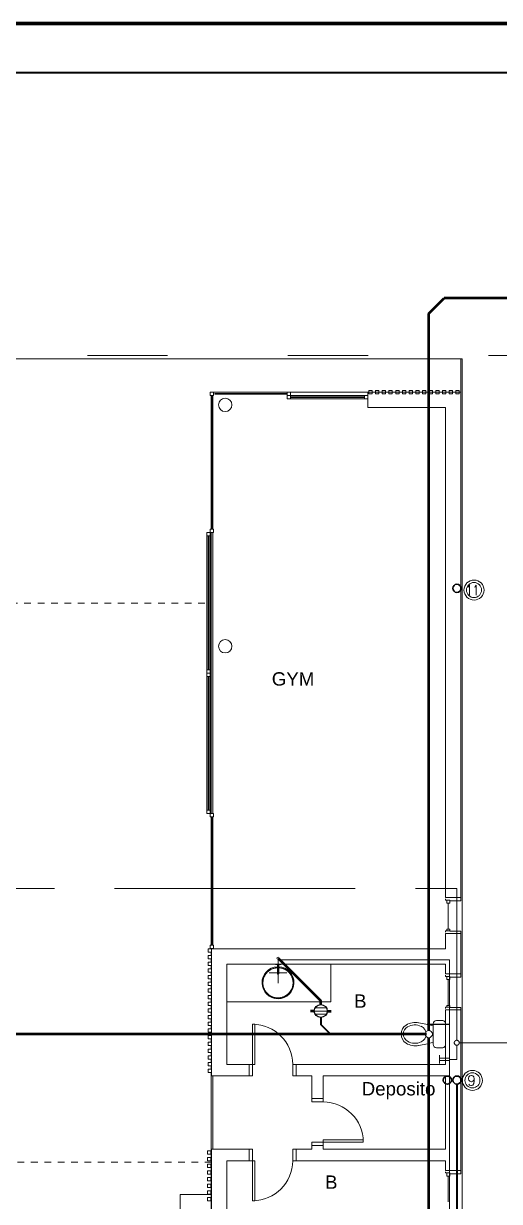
# Model space of a CAD drawing. Header units: millimetres. Extents: x 539 to 842, y -453 to -96.
# Drawn here: x 784.83 to 791.95, y -356.13 to -338.52 of the extents above; entities that cross this region are included whole.
import ezdxf

# ---------------------------------------------------------------- set-up
doc = ezdxf.new("R2010")
doc.units = ezdxf.units.MM
doc.header["$LTSCALE"] = 0.1
for name, pattern in [('ACAD_ISO02W100', [15, 12, -3]), ('ACAD_ISO03W100', [30, 12, -18]), ('CONTINUA', [0]), ('Dash', [0.006, 0.003, -0.003])]:
    doc.linetypes.add(name, pattern=pattern)
doc.layers.get('0').update_dxf_attribs({"lineweight": 5})
doc.layers.add('00-Agua Fria', color=5, linetype='ACAD_ISO02W100', lineweight=20)
doc.layers.add('A-WALL', color=7, linetype='Continuous', lineweight=5)
for name, color, linetype in [('00-Pluvial', 40, 'Continuous'), ('00-Secundario', 24, 'Continuous'), ('Textos', 7, 'Continuous')]:
    doc.layers.add(name, color=color, linetype=linetype)
doc.layers.add('00-Primario', color=7, linetype='Continuous', true_color=0xff2400)
doc.styles.add('Arial_2', font='arial.ttf', dxfattribs={"height": 0.2})
doc.styles.add('Romans', font='romans.shx')

# ---------------------------------------------------------------- blocks, each defined once
blk = doc.blocks.new('sum')
at = {"color": 8, "lineweight": 18}
for p, q in [((784.334, -371.354), (777.534, -371.354)), ((784.354, -371.354), (777.534, -371.354)), ((784.334, -371.854), (784.334, -371.354)), ((784.354, -388.392), (784.354, -371.354)), ((780.584, -371.854), (780.584, -371.904)), ((780.634, -371.854), (780.584, -371.854)), ((780.634, -371.854), (781.734, -371.854)), ((780.634, -371.904), (780.634, -371.854)), ((781.734, -371.874), (780.654, -371.874)), ((780.654, -371.874), (780.654, -371.884)), ((781.784, -371.854), (781.734, -371.854)), ((781.734, -371.854), (781.734, -371.904)), ((781.734, -371.884), (781.734, -371.874)), ((781.784, -371.854), (782.944, -371.854)), ((781.784, -371.904), (781.784, -371.854)), ((784.334, -371.854), (782.944, -371.854)), ((782.944, -371.854), (782.944, -372.084)), ((784.334, -379.413), (784.334, -371.854)), ((780.584, -371.904), (780.634, -371.904)), ((780.599, -371.904), (780.599, -373.904)), ((780.604, -371.904), (780.604, -373.059)), ((780.614, -371.904), (780.604, -371.904)), ((780.614, -373.059), (780.614, -371.904)), ((780.624, -373.904), (780.624, -371.904)), ((780.654, -371.884), (781.734, -371.884)), ((781.734, -371.904), (781.784, -371.904)), ((781.784, -371.904), (782.894, -371.904)), ((782.894, -371.924), (781.784, -371.924)), ((781.784, -371.924), (781.784, -371.934)), ((781.784, -371.934), (782.894, -371.934)), ((781.784, -371.954), (782.894, -371.954)), ((782.944, -371.904), (782.894, -371.904)), ((782.894, -371.904), (782.894, -371.954)), ((782.894, -371.934), (782.894, -371.924)), ((782.894, -371.954), (782.944, -371.954)), ((782.944, -371.954), (782.944, -371.904)), ((782.944, -372.084), (784.104, -372.084)), ((784.104, -372.084), (784.104, -379.413)), ((780.604, -373.059), (780.614, -373.059)), ((780.604, -373.059), (780.604, -373.904)), ((780.614, -373.059), (780.604, -373.059)), ((780.614, -373.904), (780.614, -373.059)), ((780.534, -373.954), (780.534, -374.004)), ((780.584, -373.954), (780.534, -373.954)), ((780.584, -374.004), (780.584, -373.954)), ((780.599, -373.954), (780.599, -378.154)), ((780.604, -373.904), (780.614, -373.904)), ((780.624, -378.154), (780.624, -373.954)), ((780.534, -374.004), (780.584, -374.004)), ((780.534, -375.159), (780.534, -374.004)), ((780.554, -374.004), (780.554, -375.159)), ((780.564, -374.004), (780.554, -374.004)), ((780.564, -375.159), (780.564, -374.004)), ((780.584, -375.159), (780.584, -374.004)), ((780.534, -376.004), (780.534, -375.159)), ((780.554, -375.159), (780.564, -375.159)), ((780.554, -375.159), (780.554, -376.004)), ((780.564, -375.159), (780.554, -375.159)), ((780.564, -376.004), (780.564, -375.159)), ((780.584, -376.004), (780.584, -375.159)), ((780.534, -376.054), (780.534, -376.104)), ((780.584, -376.054), (780.534, -376.054)), ((780.554, -376.004), (780.564, -376.004)), ((780.584, -376.104), (780.584, -376.054)), ((780.534, -376.104), (780.584, -376.104)), ((780.534, -377.259), (780.534, -376.104)), ((780.554, -376.104), (780.554, -377.259)), ((780.564, -376.104), (780.554, -376.104)), ((780.564, -377.259), (780.564, -376.104)), ((780.584, -377.259), (780.584, -376.104)), ((780.534, -378.104), (780.534, -377.259)), ((780.554, -377.259), (780.564, -377.259)), ((780.554, -377.259), (780.554, -378.104)), ((780.564, -377.259), (780.554, -377.259)), ((780.564, -378.104), (780.564, -377.259)), ((780.584, -378.104), (780.584, -377.259)), ((780.554, -378.104), (780.564, -378.104)), ((780.584, -378.154), (780.584, -378.204)), ((780.634, -378.154), (780.584, -378.154)), ((780.584, -378.204), (780.634, -378.204)), ((780.599, -378.204), (780.599, -380.124)), ((780.604, -378.204), (780.604, -379.309)), ((780.614, -378.204), (780.604, -378.204)), ((780.614, -379.309), (780.614, -378.204)), ((780.624, -380.124), (780.624, -378.204)), ((780.634, -378.204), (780.634, -378.154)), ((780.604, -379.309), (780.614, -379.309)), ((780.604, -379.309), (780.604, -380.124)), ((780.614, -379.309), (780.604, -379.309)), ((780.614, -380.124), (780.614, -379.309)), ((784.104, -379.413), (784.334, -379.413)), ((784.104, -379.432), (784.104, -379.45)), ((784.104, -379.45), (784.167, -379.45)), ((784.123, -379.45), (784.123, -379.497)), ((784.167, -379.497), (784.167, -379.45)), ((784.334, -379.413), (784.334, -379.463)), ((784.123, -379.497), (784.167, -379.497)), ((784.145, -379.883), (784.145, -379.497)), ((784.167, -379.463), (784.334, -379.463)), ((784.104, -379.912), (784.167, -379.912)), ((784.104, -379.931), (784.104, -379.912)), ((784.334, -379.949), (784.104, -379.949)), ((784.104, -379.949), (784.104, -380.177)), ((784.123, -379.883), (784.167, -379.883)), ((784.123, -379.912), (784.123, -379.883)), ((784.167, -379.912), (784.167, -379.883)), ((784.167, -379.917), (784.334, -379.917)), ((784.334, -379.949), (784.334, -379.917)), ((784.334, -380.554), (784.334, -379.949)), ((780.604, -380.124), (780.614, -380.124)), ((780.599, -380.174), (780.599, -380.177)), ((780.599, -380.227), (780.599, -380.277)), ((780.599, -380.327), (780.599, -380.377)), ((784.104, -380.177), (780.604, -380.177)), ((780.604, -380.177), (780.604, -382.077)), ((780.624, -380.177), (780.624, -380.174)), ((780.599, -380.427), (780.599, -380.477)), ((780.834, -380.407), (784.104, -380.407)), ((780.834, -381.907), (780.834, -380.407)), ((781.559, -380.407), (781.559, -380.412)), ((781.639, -380.412), (781.559, -380.412)), ((781.589, -380.412), (781.589, -380.497)), ((781.609, -380.497), (781.609, -380.412)), ((781.639, -380.412), (781.639, -380.407)), ((782.389, -380.972), (782.389, -380.407)), ((784.104, -380.407), (784.104, -380.554)), ((780.599, -380.527), (780.599, -380.577)), ((780.599, -380.627), (780.599, -380.677)), ((784.104, -380.554), (784.334, -380.554)), ((784.104, -380.574), (784.104, -380.591)), ((784.104, -380.591), (784.167, -380.591)), ((784.123, -380.591), (784.123, -380.638)), ((784.123, -380.638), (784.167, -380.638)), ((784.145, -381.024), (784.145, -380.638)), ((784.167, -380.638), (784.167, -380.591)), ((784.167, -380.604), (784.334, -380.604)), ((784.334, -380.554), (784.334, -380.604)), ((780.599, -380.727), (780.599, -380.777)), ((780.599, -380.827), (780.599, -380.877)), ((780.599, -380.927), (780.599, -380.977)), ((780.599, -381.027), (780.599, -381.077)), ((782.389, -380.972), (780.834, -380.972)), ((784.123, -381.024), (784.167, -381.024)), ((784.123, -381.053), (784.123, -381.024)), ((784.167, -381.053), (784.167, -381.024)), ((780.599, -381.127), (780.599, -381.177)), ((784.104, -381.053), (784.167, -381.053)), ((784.104, -381.072), (784.104, -381.053)), ((784.334, -381.09), (784.104, -381.09)), ((784.104, -381.09), (784.104, -381.907)), ((784.167, -381.058), (784.334, -381.058)), ((784.334, -381.09), (784.334, -381.058)), ((784.334, -383.494), (784.334, -381.09)), ((780.599, -381.227), (780.599, -381.277)), ((780.599, -381.327), (780.599, -381.377)), ((781.219, -381.907), (781.219, -381.307)), ((781.219, -381.307), (781.254, -381.307)), ((781.254, -381.307), (781.254, -381.907)), ((783.919, -381.302), (783.919, -381.607)), ((783.969, -381.252), (784.064, -381.252)), ((780.599, -381.427), (780.599, -381.477)), ((780.599, -381.527), (780.599, -381.577)), ((780.599, -381.627), (780.599, -381.677)), ((780.599, -381.727), (780.599, -381.777)), ((783.969, -381.657), (784.064, -381.657)), ((780.599, -381.827), (780.599, -381.877)), ((781.169, -381.907), (780.834, -381.907)), ((781.169, -382.077), (781.169, -381.907)), ((781.169, -381.907), (781.219, -381.907)), ((781.254, -381.907), (781.219, -381.907)), ((781.219, -381.907), (781.219, -382.077)), ((781.819, -381.907), (781.869, -381.907)), ((781.819, -382.077), (781.819, -381.907)), ((784.104, -381.907), (781.869, -381.907)), ((781.869, -381.907), (781.869, -382.077)), ((780.599, -381.927), (780.599, -381.977)), ((780.599, -382.027), (780.599, -383.854)), ((780.604, -382.077), (781.169, -382.077)), ((780.624, -383.177), (780.624, -382.077)), ((781.219, -382.077), (781.169, -382.077)), ((781.869, -382.077), (781.819, -382.077)), ((781.869, -382.077), (782.104, -382.077)), ((782.104, -382.077), (782.104, -382.419)), ((782.274, -382.077), (784.104, -382.077)), ((782.274, -382.419), (782.274, -382.077)), ((784.104, -382.077), (784.104, -383.177)), ((782.104, -382.419), (782.274, -382.419)), ((782.104, -382.419), (782.104, -382.469)), ((782.274, -382.469), (782.274, -382.419)), ((782.104, -382.469), (782.274, -382.469)), ((782.274, -383.069), (782.104, -383.069)), ((782.104, -383.069), (782.104, -383.119)), ((782.104, -383.119), (782.104, -383.177)), ((782.274, -383.119), (782.104, -383.119)), ((782.874, -383.034), (782.274, -383.034)), ((782.274, -383.034), (782.274, -383.069)), ((782.274, -383.069), (782.874, -383.069)), ((782.274, -383.119), (782.274, -383.069)), ((782.274, -383.177), (782.274, -383.119)), ((782.874, -383.069), (782.874, -383.034)), ((780.604, -383.177), (780.604, -385.077)), ((781.169, -383.177), (780.604, -383.177)), ((781.169, -383.347), (781.169, -383.177)), ((781.219, -383.177), (781.169, -383.177)), ((781.219, -383.347), (781.219, -383.177)), ((781.869, -383.177), (781.819, -383.177)), ((781.819, -383.177), (781.819, -383.347)), ((782.104, -383.177), (781.869, -383.177)), ((781.869, -383.177), (781.869, -383.347)), ((784.104, -383.177), (782.274, -383.177)), ((780.834, -384.847), (780.834, -383.347)), ((780.834, -383.347), (781.169, -383.347)), ((781.169, -383.347), (781.219, -383.347)), ((781.254, -383.347), (781.219, -383.347)), ((781.219, -383.347), (781.219, -383.947)), ((781.254, -383.947), (781.254, -383.347)), ((781.819, -383.347), (781.869, -383.347)), ((781.869, -383.347), (784.104, -383.347)), ((784.104, -383.347), (784.104, -383.494)), ((784.104, -383.494), (784.334, -383.494)), ((784.334, -383.494), (784.334, -383.544)), ((784.104, -383.514), (784.104, -383.531)), ((784.104, -383.531), (784.167, -383.531)), ((784.123, -383.531), (784.123, -383.578)), ((784.123, -383.578), (784.167, -383.578)), ((784.145, -383.964), (784.145, -383.578)), ((784.167, -383.578), (784.167, -383.531)), ((784.167, -383.544), (784.334, -383.544)), ((780.6, -383.854), (780.136, -383.854)), ((780.136, -383.854), (780.136, -384.154)), ((780.6, -384.454), (780.6, -383.854)), ((781.219, -383.947), (781.254, -383.947))]:
    blk.add_line(p, q, dxfattribs=at)
at = {"color": 8, "lineweight": 18, "extrusion": (0, 0, -1)}
for p, q in [((783.009, -371.829), (782.959, -371.829)), ((782.959, -371.829), (782.959, -371.879)), ((783.009, -371.879), (783.009, -371.829)), ((783.109, -371.829), (783.059, -371.829)), ((783.059, -371.829), (783.059, -371.879)), ((783.109, -371.879), (783.109, -371.829)), ((783.209, -371.829), (783.159, -371.829)), ((783.159, -371.829), (783.159, -371.879)), ((783.209, -371.879), (783.209, -371.829)), ((783.309, -371.829), (783.259, -371.829)), ((783.259, -371.829), (783.259, -371.879)), ((783.309, -371.879), (783.309, -371.829)), ((783.409, -371.829), (783.359, -371.829)), ((783.359, -371.829), (783.359, -371.879)), ((783.409, -371.879), (783.409, -371.829)), ((783.509, -371.829), (783.459, -371.829)), ((783.459, -371.829), (783.459, -371.879)), ((783.509, -371.879), (783.509, -371.829)), ((783.609, -371.829), (783.559, -371.829)), ((783.559, -371.829), (783.559, -371.879)), ((783.609, -371.879), (783.609, -371.829)), ((783.709, -371.829), (783.659, -371.829)), ((783.659, -371.829), (783.659, -371.879)), ((783.709, -371.879), (783.709, -371.829)), ((783.809, -371.829), (783.759, -371.829)), ((783.759, -371.829), (783.759, -371.879)), ((783.809, -371.879), (783.809, -371.829)), ((783.909, -371.829), (783.859, -371.829)), ((783.859, -371.829), (783.859, -371.879)), ((783.909, -371.879), (783.909, -371.829)), ((784.009, -371.829), (783.959, -371.829)), ((783.959, -371.829), (783.959, -371.879)), ((784.009, -371.879), (784.009, -371.829)), ((784.109, -371.829), (784.059, -371.829)), ((784.059, -371.829), (784.059, -371.879)), ((784.109, -371.879), (784.109, -371.829)), ((784.209, -371.829), (784.159, -371.829)), ((784.159, -371.829), (784.159, -371.879)), ((784.209, -371.879), (784.209, -371.829)), ((784.309, -371.829), (784.259, -371.829)), ((784.259, -371.829), (784.259, -371.879)), ((784.309, -371.879), (784.309, -371.829)), ((781.784, -371.904), (781.734, -371.904)), ((781.734, -371.904), (781.734, -371.954)), ((781.734, -371.954), (781.784, -371.954)), ((781.784, -371.954), (781.784, -371.904)), ((782.959, -371.879), (783.009, -371.879)), ((783.059, -371.879), (783.109, -371.879)), ((783.159, -371.879), (783.209, -371.879)), ((783.259, -371.879), (783.309, -371.879)), ((783.359, -371.879), (783.409, -371.879)), ((783.459, -371.879), (783.509, -371.879)), ((783.559, -371.879), (783.609, -371.879)), ((783.659, -371.879), (783.709, -371.879)), ((783.759, -371.879), (783.809, -371.879)), ((783.859, -371.879), (783.909, -371.879)), ((783.959, -371.879), (784.009, -371.879)), ((784.059, -371.879), (784.109, -371.879)), ((784.159, -371.879), (784.209, -371.879)), ((784.259, -371.879), (784.309, -371.879)), ((780.584, -373.904), (780.584, -373.954)), ((780.634, -373.904), (780.584, -373.904)), ((780.584, -373.954), (780.634, -373.954)), ((780.634, -373.954), (780.634, -373.904)), ((780.534, -376.004), (780.534, -376.054)), ((780.584, -376.004), (780.534, -376.004)), ((780.534, -376.054), (780.584, -376.054)), ((780.584, -376.054), (780.584, -376.004)), ((780.534, -378.104), (780.534, -378.154)), ((780.584, -378.104), (780.534, -378.104)), ((780.534, -378.154), (780.584, -378.154)), ((780.584, -378.154), (780.584, -378.104)), ((780.584, -380.124), (780.584, -380.174)), ((780.634, -380.124), (780.584, -380.124)), ((780.634, -380.174), (780.634, -380.124)), ((780.604, -380.177), (780.554, -380.177)), ((780.554, -380.177), (780.554, -380.227)), ((780.554, -380.227), (780.604, -380.227)), ((780.604, -380.277), (780.554, -380.277)), ((780.554, -380.277), (780.554, -380.327)), ((780.554, -380.327), (780.604, -380.327)), ((780.584, -380.174), (780.634, -380.174)), ((780.604, -380.227), (780.604, -380.177)), ((780.604, -380.327), (780.604, -380.277)), ((780.604, -380.377), (780.554, -380.377)), ((780.554, -380.377), (780.554, -380.427)), ((780.554, -380.427), (780.604, -380.427)), ((780.604, -380.477), (780.554, -380.477)), ((780.554, -380.477), (780.554, -380.527)), ((780.604, -380.427), (780.604, -380.377)), ((780.604, -380.527), (780.604, -380.477)), ((780.554, -380.527), (780.604, -380.527)), ((780.604, -380.577), (780.554, -380.577)), ((780.554, -380.577), (780.554, -380.627)), ((780.554, -380.627), (780.604, -380.627)), ((780.604, -380.677), (780.554, -380.677)), ((780.554, -380.677), (780.554, -380.727)), ((780.604, -380.627), (780.604, -380.577)), ((780.604, -380.727), (780.604, -380.677)), ((780.554, -380.727), (780.604, -380.727)), ((780.604, -380.777), (780.554, -380.777)), ((780.554, -380.777), (780.554, -380.827)), ((780.554, -380.827), (780.604, -380.827)), ((780.604, -380.827), (780.604, -380.777)), ((780.604, -380.877), (780.554, -380.877)), ((780.554, -380.877), (780.554, -380.927)), ((780.554, -380.927), (780.604, -380.927)), ((780.604, -380.977), (780.554, -380.977)), ((780.554, -380.977), (780.554, -381.027)), ((780.554, -381.027), (780.604, -381.027)), ((780.604, -380.927), (780.604, -380.877)), ((780.604, -381.027), (780.604, -380.977)), ((780.604, -381.077), (780.554, -381.077)), ((780.554, -381.077), (780.554, -381.127)), ((780.554, -381.127), (780.604, -381.127)), ((780.604, -381.177), (780.554, -381.177)), ((780.554, -381.177), (780.554, -381.227)), ((780.604, -381.127), (780.604, -381.077)), ((780.604, -381.227), (780.604, -381.177)), ((780.554, -381.227), (780.604, -381.227)), ((780.604, -381.277), (780.554, -381.277)), ((780.554, -381.277), (780.554, -381.327)), ((780.554, -381.327), (780.604, -381.327)), ((780.604, -381.377), (780.554, -381.377)), ((780.554, -381.377), (780.554, -381.427)), ((780.604, -381.327), (780.604, -381.277)), ((780.604, -381.427), (780.604, -381.377)), ((780.554, -381.427), (780.604, -381.427)), ((780.604, -381.477), (780.554, -381.477)), ((780.554, -381.477), (780.554, -381.527)), ((780.554, -381.527), (780.604, -381.527)), ((780.604, -381.527), (780.604, -381.477)), ((780.604, -381.577), (780.554, -381.577)), ((780.554, -381.577), (780.554, -381.627)), ((780.554, -381.627), (780.604, -381.627)), ((780.604, -381.677), (780.554, -381.677)), ((780.554, -381.677), (780.554, -381.727)), ((780.554, -381.727), (780.604, -381.727)), ((780.604, -381.627), (780.604, -381.577)), ((780.604, -381.727), (780.604, -381.677)), ((780.604, -381.777), (780.554, -381.777)), ((780.554, -381.777), (780.554, -381.827)), ((780.554, -381.827), (780.604, -381.827)), ((780.604, -381.877), (780.554, -381.877)), ((780.554, -381.877), (780.554, -381.927)), ((780.604, -381.827), (780.604, -381.777)), ((780.604, -381.927), (780.604, -381.877)), ((780.554, -381.927), (780.604, -381.927)), ((780.604, -381.977), (780.554, -381.977)), ((780.554, -381.977), (780.554, -382.027)), ((780.554, -382.027), (780.604, -382.027)), ((780.604, -382.027), (780.604, -381.977)), ((780.594, -383.199), (780.544, -383.199)), ((780.544, -383.199), (780.544, -383.249)), ((780.544, -383.249), (780.594, -383.249)), ((780.594, -383.299), (780.544, -383.299)), ((780.544, -383.299), (780.544, -383.349)), ((780.594, -383.249), (780.594, -383.199)), ((780.594, -383.349), (780.594, -383.299)), ((780.544, -383.349), (780.594, -383.349)), ((780.594, -383.399), (780.544, -383.399)), ((780.544, -383.399), (780.544, -383.449)), ((780.544, -383.449), (780.594, -383.449)), ((780.594, -383.499), (780.544, -383.499)), ((780.544, -383.499), (780.544, -383.549)), ((780.594, -383.449), (780.594, -383.399)), ((780.594, -383.549), (780.594, -383.499)), ((780.544, -383.549), (780.594, -383.549)), ((780.594, -383.599), (780.544, -383.599)), ((780.544, -383.599), (780.544, -383.649)), ((780.544, -383.649), (780.594, -383.649)), ((780.594, -383.649), (780.594, -383.599)), ((780.594, -383.699), (780.544, -383.699)), ((780.544, -383.699), (780.544, -383.749)), ((780.544, -383.749), (780.594, -383.749)), ((780.594, -383.799), (780.544, -383.799)), ((780.544, -383.799), (780.544, -383.849)), ((780.544, -383.849), (780.594, -383.849)), ((780.594, -383.749), (780.594, -383.699)), ((780.594, -383.849), (780.594, -383.799)), ((780.594, -383.899), (780.544, -383.899)), ((780.544, -383.899), (780.544, -383.949)), ((780.544, -383.949), (780.594, -383.949)), ((780.594, -383.949), (780.594, -383.899))]:
    blk.add_line(p, q, dxfattribs=at)
at = {"color": 8, "linetype": 'Dash', "lineweight": 18}
for p, q in [((767.804, -375.007), (780.559, -375.007)), ((780.604, -383.369), (767.304, -383.369))]:
    blk.add_line(p, q, dxfattribs=at)
at = {"color": 8, "lineweight": 18, "flags": 128}
for points in [[(781.599, -380.462), (781.59, -380.462), (781.58, -380.463), (781.572, -380.463), (781.563, -380.465), (781.554, -380.466), (781.545, -380.468), (781.536, -380.471), (781.528, -380.473), (781.519, -380.476), (781.511, -380.48), (781.502, -380.483), (781.494, -380.487), (781.486, -380.492), (781.479, -380.496), (781.471, -380.501), (781.464, -380.507), (781.457, -380.512), (781.45, -380.518), (781.443, -380.524), (781.437, -380.53), (781.431, -380.537), (781.425, -380.544), (781.419, -380.551), (781.414, -380.558), (781.409, -380.566), (781.404, -380.573), (781.4, -380.581), (781.395, -380.589), (781.392, -380.597), (781.388, -380.606), (781.385, -380.614), (781.382, -380.623), (781.38, -380.631), (781.378, -380.64), (781.376, -380.649), (781.375, -380.658), (781.374, -380.667), (781.373, -380.676), (781.373, -380.685), (781.373, -380.694), (781.373, -380.703), (781.374, -380.712), (781.375, -380.721), (781.377, -380.73), (781.379, -380.739), (781.381, -380.747), (781.384, -380.756), (781.387, -380.765), (781.39, -380.773), (781.393, -380.781), (781.397, -380.789), (781.402, -380.797), (781.406, -380.805), (781.411, -380.813), (781.416, -380.82), (781.422, -380.827), (781.427, -380.834), (781.433, -380.841), (781.44, -380.848), (781.446, -380.854), (781.453, -380.86), (781.46, -380.865), (781.467, -380.871), (781.475, -380.876), (781.482, -380.881), (781.49, -380.885), (781.498, -380.889), (781.506, -380.893), (781.515, -380.897), (781.523, -380.9), (781.532, -380.903), (781.54, -380.905), (781.549, -380.908), (781.558, -380.909), (781.567, -380.911), (781.576, -380.912), (781.585, -380.913), (781.594, -380.913), (781.599, -380.913)], [(781.589, -380.497), (781.589, -380.499), (781.589, -380.501), (781.589, -380.503), (781.589, -380.505), (781.589, -380.507), (781.589, -380.509), (781.589, -380.511), (781.589, -380.513), (781.589, -380.515), (781.589, -380.517), (781.589, -380.519), (781.589, -380.521), (781.589, -380.522), (781.589, -380.524), (781.589, -380.526), (781.589, -380.527), (781.589, -380.529), (781.589, -380.531), (781.589, -380.532), (781.589, -380.533), (781.589, -380.535), (781.589, -380.536), (781.589, -380.537), (781.589, -380.539), (781.589, -380.54), (781.589, -380.541), (781.589, -380.542), (781.589, -380.543), (781.589, -380.544), (781.589, -380.544), (781.589, -380.545), (781.589, -380.546), (781.589, -380.546), (781.589, -380.547), (781.589, -380.547)], [(781.599, -380.913), (781.608, -380.913), (781.617, -380.912), (781.626, -380.911), (781.634, -380.91), (781.643, -380.909), (781.652, -380.907), (781.661, -380.904), (781.669, -380.902), (781.678, -380.899), (781.686, -380.895), (781.695, -380.892), (781.703, -380.888), (781.711, -380.883), (781.718, -380.879), (781.726, -380.874), (781.733, -380.868), (781.74, -380.863), (781.747, -380.857), (781.754, -380.851), (781.76, -380.845), (781.767, -380.838), (781.772, -380.831), (781.778, -380.824), (781.783, -380.817), (781.788, -380.809), (781.793, -380.802), (781.798, -380.794), (781.802, -380.786), (781.805, -380.778), (781.809, -380.769), (781.812, -380.761), (781.815, -380.752), (781.817, -380.743), (781.819, -380.735), (781.821, -380.726), (781.822, -380.717), (781.823, -380.708), (781.824, -380.699), (781.824, -380.69), (781.824, -380.681), (781.824, -380.672), (781.823, -380.663), (781.822, -380.654), (781.82, -380.645), (781.818, -380.636), (781.816, -380.627), (781.813, -380.619), (781.811, -380.61), (781.807, -380.602), (781.804, -380.594), (781.8, -380.585), (781.796, -380.577), (781.791, -380.57), (781.786, -380.562), (781.781, -380.555), (781.775, -380.548), (781.77, -380.541), (781.764, -380.534), (781.757, -380.527), (781.751, -380.521), (781.744, -380.515), (781.737, -380.509), (781.73, -380.504), (781.722, -380.499), (781.715, -380.494), (781.707, -380.49), (781.699, -380.485), (781.691, -380.482), (781.683, -380.478), (781.674, -380.475), (781.666, -380.472), (781.657, -380.47), (781.648, -380.467), (781.639, -380.466), (781.63, -380.464), (781.621, -380.463), (781.612, -380.462), (781.603, -380.462), (781.599, -380.462)], [(781.609, -380.547), (781.609, -380.546), (781.609, -380.546), (781.609, -380.545), (781.609, -380.545), (781.609, -380.544), (781.609, -380.543), (781.609, -380.542), (781.609, -380.541), (781.609, -380.54), (781.609, -380.539), (781.609, -380.538), (781.609, -380.537), (781.609, -380.536), (781.609, -380.534), (781.609, -380.533), (781.609, -380.532), (781.609, -380.53), (781.609, -380.529), (781.609, -380.527), (781.609, -380.525), (781.609, -380.524), (781.609, -380.522), (781.609, -380.52), (781.609, -380.518), (781.609, -380.516), (781.609, -380.515), (781.609, -380.513), (781.609, -380.511), (781.609, -380.509), (781.609, -380.507), (781.609, -380.505), (781.609, -380.503), (781.609, -380.501), (781.609, -380.499), (781.609, -380.497)]]:
    blk.add_lwpolyline(points, dxfattribs=at)
at = {"color": 8, "lineweight": 18}
for centre, radius, start, end in [((780.809, -372.044), 0.1, 0, 180), ((780.809, -372.044), 0.1, 180, 0), ((780.809, -375.654), 0.1, 0, 180), ((780.809, -375.654), 0.1, 180, 0), ((781.599, -380.687), 0.239, 92.3355, 270), ((781.599, -380.687), 0.226, 92.4738, 270), ((781.599, -380.687), 0.239, 270, 87.6645), ((781.599, -380.687), 0.226, 270, 87.5262), ((781.219, -381.907), 0.6, 0, 90), ((783.598, -381.454), 0.159, 121.3849, 238.6151), ((783.598, -381.454), 0.125, 120.246, 239.754), ((783.656, -381.55), 0.271, 79.9099, 121.3849), ((783.646, -381.537), 0.22, 64.6014, 120.246), ((783.219, -384.003), 2.762, 75.3312, 79.9099), ((783.685, -381.454), 0.129, 295.3986, 64.6014), ((783.969, -381.302), 0.05, 90, 180), ((784.064, -381.291), 0.0394, 0, 90), ((783.646, -381.372), 0.22, 239.754, 295.3986), ((783.656, -381.359), 0.271, 238.6151, 280.0901), ((783.219, -378.906), 2.762, 280.0901, 284.6688), ((783.969, -381.607), 0.05, 180, 270), ((784.064, -381.618), 0.0394, 270, 0), ((782.274, -383.069), 0.6, 0, 90), ((781.219, -383.347), 0.6, 270, 0)]:
    blk.add_arc(centre, radius, start, end, dxfattribs=at)
for start_param, end_param in [(2.704192, 4.712389), (4.712389, 6.720586)]:
    blk.add_ellipse((781.599, -380.547), major_axis=(0.01, 0), ratio=0.983353, start_param=start_param, end_param=end_param, dxfattribs=at)
at = {"color": 8, "lineweight": 18, "style": 'Arial_2'}
for s, p in [('GYM', (781.506, -376.242)), ('B', (782.737, -381.06)), ('Deposito', (782.851, -382.371)), ('B', (782.302, -383.768))]:
    blk.add_text(s, height=0.2, dxfattribs=at).set_placement(p)
blk = doc.blocks.new('LLP')
at = {"layer": '00-Agua Fria', "color": 0, "linetype": 'Continuous', "lineweight": 20}
for p, q in [((-1, 2.4), (1, 2.4)), ((-0.3, 2.4), (-0.3, 0)), ((0.3, 2.4), (0.3, 0))]:
    blk.add_line(p, q, dxfattribs=at)

msp = doc.modelspace()

# ---------------------------------------------------------------- linework, layer by layer
at = {"layer": '00-Agua Fria', "color": 5, "linetype": 'Continuous', "lineweight": 20}
for p, q in [((788.64, -352.522), (788.64, -352.869)), ((788.509, -352.714), (788.771, -352.714))]:
    msp.add_line(p, q, dxfattribs=at)
at = {"layer": '00-Agua Fria', "color": 5, "lineweight": 25}
msp.add_line((791.204, -353.486), (790.872, -353.486), dxfattribs=at)
at = {"layer": '00-Agua Fria', "linetype": 'Continuous', "lineweight": 40}
msp.add_lwpolyline([(759.937, -339.252), (832.821, -339.252)], dxfattribs=at)
at = {"layer": '00-Agua Fria', "ltscale": 3}
for points in [[(777.195, -351.452), (791.314, -351.452)], [(791.314, -353.723), (791.314, -351.452)], [(791.204, -352.522), (788.64, -352.522)], [(791.314, -353.798), (791.314, -354.009), (791.204, -354.009), (791.204, -352.522)], [(797.904, -353.761), (791.352, -353.761)], [(791.204, -354.009), (791.204, -357.091), (788.358, -357.091)]]:
    msp.add_lwpolyline(points, dxfattribs=at)
at = {"layer": '00-Agua Fria', "lineweight": 20}
msp.add_circle((791.314, -353.761), 0.0375, dxfattribs=at)
at = {"layer": '00-Pluvial', "lineweight": 40}
for points in [[(791.234, -354.319), (791.255, -354.319)], [(791.316, -354.38), (791.316, -363.205)]]:
    msp.add_lwpolyline(points, dxfattribs=at)
at = {"layer": '00-Pluvial', "lineweight": 20}
for centre, radius in [((791.572, -346.99), 0.15), ((791.572, -346.99), 0.113), ((791.548, -354.323), 0.15), ((791.548, -354.323), 0.113)]:
    msp.add_circle(centre, radius, dxfattribs=at)
at = {"layer": '00-Pluvial', "lineweight": 30}
for centre in [(791.316, -346.964), (791.173, -354.319), (791.316, -354.319)]:
    msp.add_circle(centre, 0.0612, dxfattribs=at)
at = {"layer": '00-Primario', "lineweight": 80}
msp.add_lwpolyline([(794.679, -338.518), (737.405, -338.518)], dxfattribs=at)
at = {"layer": '00-Primario', "lineweight": 50}
for points in [[(790.895, -342.855), (791.125, -342.625)], [(794.778, -342.625), (791.125, -342.625)], [(790.895, -353.577), (790.895, -342.855)], [(790.841, -353.631), (776.08, -353.631)], [(790.895, -356.585), (790.895, -353.685)]]:
    msp.add_lwpolyline(points, dxfattribs=at)
at = {"layer": '00-Primario', "lineweight": 40}
for points in [[(789.28, -353.383), (789.28, -353.488)], [(789.424, -353.631), (789.28, -353.488)]]:
    msp.add_lwpolyline(points, dxfattribs=at)
at = {"layer": '00-Primario', "lineweight": 20}
msp.add_circle((790.895, -353.631), 0.0541, dxfattribs=at)
at = {"layer": '00-Secundario', "lineweight": 15}
for p, q in [((789.183, -353.286), (789.376, -353.286)), ((789.194, -353.24), (789.365, -353.24)), ((789.194, -353.332), (789.365, -353.332))]:
    msp.add_line(p, q, dxfattribs=at)
at = {"layer": '00-Secundario', "lineweight": 50}
for points in [[(788.64, -352.495), (789.28, -353.135)], [(789.28, -353.189), (789.28, -353.135)], [(789.183, -353.286), (789.124, -353.286)], [(789.377, -353.286), (789.436, -353.286)]]:
    msp.add_lwpolyline(points, dxfattribs=at)
at = {"layer": '00-Secundario', "linetype": 'Continuous', "lineweight": 20}
msp.add_circle((788.64, -352.495), 0.0151, dxfattribs=at)
at = {"layer": '00-Secundario', "lineweight": 25}
msp.add_circle((789.28, -353.286), 0.0967, dxfattribs=at)
at = {"layer": 'A-WALL', "color": 8, "linetype": 'ACAD_ISO03W100', "lineweight": 20}
msp.add_lwpolyline([(721.613, -343.48), (721.613, -360.6), (828.988, -360.6), (828.988, -343.48), (721.613, -343.48)], dxfattribs=at)

# ---------------------------------------------------------------- block references
at = {"layer": '00-Agua Fria', "linetype": 'Continuous', "lineweight": 20, "xscale": -0.0625, "yscale": 0.0625, "zscale": 0.0625, "rotation": 90}
msp.add_blockref('LLP', (791.204, -354.008), dxfattribs=at)
at = {"layer": '00-Pluvial', "linetype": 'CONTINUA', "lineweight": 13}
msp.add_blockref('sum', (7.041, 27.823), dxfattribs=at)

# ---------------------------------------------------------------- texts
at = {"layer": 'Textos', "style": 'Romans', "width": 0.8}
msp.add_text('11', height=0.15, rotation=360, dxfattribs=at).set_placement((791.446, -347.068))
at = {"layer": 'Textos', "style": 'Romans'}
msp.add_text('9', height=0.15, rotation=360, dxfattribs=at).set_placement((791.471, -354.4))

doc.saveas('drawing.dxf')
